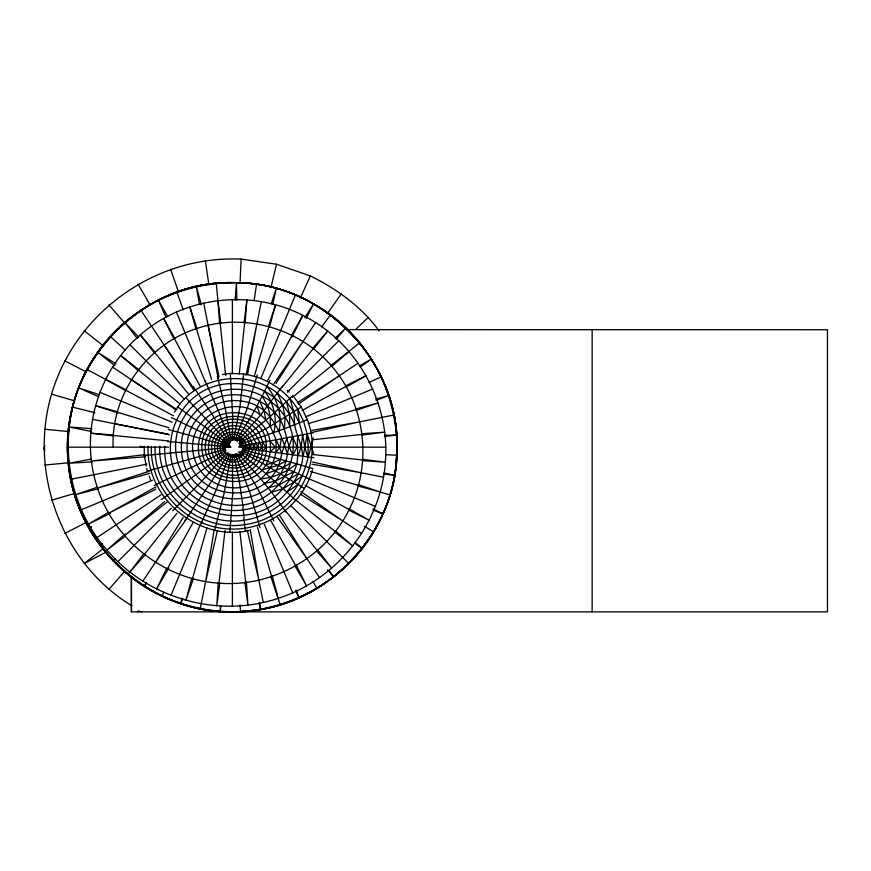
<?xml version="1.0" encoding="UTF-8"?>
<svg xmlns="http://www.w3.org/2000/svg" width="871" height="871" viewBox="0 0 871 871"><rect width="100%" height="100%" fill="white"/><g stroke="black" fill="none" stroke-linecap="round" stroke-linejoin="round"><path stroke-width="1.31" d="M346.168 329.663L827.45 329.728L827.45 611.867L131.434 611.867L131.434 576.58M313.963 457.808L292.994 454.825C284.991 441.651 286.799 423.992 274.648 412.68C265.982 403.273 254.136 397.187 241.517 395.282C212.774 390.959 183.574 413.518 181.462 442.708C177.172 510.21 277.032 520.172 287.452 454.063C279.602 430.165 270.01 403.937 240.766 401.03C215.191 397.187 189.149 417.198 187.254 443.197C182.649 502.959 273.265 511.919 281.736 453.301C278.372 444.068 274.093 435.337 270.304 426.235L270.315 416.501L267.691 406.202L262.258 396.033C233.994 380.42 194.854 392.745 181.277 422.195C166.601 450.928 181.636 489.077 211.599 500.64C279.7 527.946 327.529 431.831 262.258 396.033L269.901 380.192M396.675 456.578C393.714 535.142 327.017 604.975 248.496 610.778M113.132 447.161C110.933 394.89 146.753 344.568 196.421 328.628C243.608 312.33 299.123 327.964 331.426 365.874C365.613 404.525 372.614 463.742 349.14 509.568C325.732 557.44 271.981 587.479 218.98 583.156C164.129 579.694 114.286 540.303 97.53 488.065C79.228 434.444 97.127 371.471 140.285 334.932C184.108 296.423 251.077 288.66 302.825 315.367C356.664 341.9 390.382 402.522 385.341 462.218C381.28 523.798 336.935 579.661 278.23 598.312C218.186 618.639 147.743 598.475 106.981 550.069C59.086 496.165 55.102 410.524 97.715 352.32C143.846 284.294 242.78 262.073 313.56 303.848C385.788 343.087 417.59 439.365 382.957 513.901C350.991 589.623 258.284 630.713 180.711 603.549C102.223 579.161 52.249 490.928 71.672 411.068C87.285 336.837 159.164 279.994 235.072 282.618M222.366 374.552L230.303 373.43L232.666 415.652L232.307 439.801L230.14 441.739L229.236 444.014L229.585 445.996L230.771 447.161L222.758 447.161M220.396 605.987L220.265 611.42L220.929 606.031M396.545 456.578C393.899 535.219 326.908 604.833 248.507 610.876M313.353 432.735L275.606 439.877C278.818 459.714 267.179 479.758 247.625 485.8C228.627 492.257 205.883 483.176 197.075 465.027C174.276 418.222 243.826 382.815 270.304 426.235L301.235 406.964L294.442 397.655M240.026 283.304L241.125 259.133C155.659 255.138 75.723 312.058 51.552 394.128C28.416 472.626 61.493 563.134 131.869 605.781M292.928 395.586L270.315 416.501L242.78 438.842L239.677 444.569L284.458 428.761L285.057 417.351L282.803 405.255L277.424 393.257C246.21 367.671 194.037 376.533 174.461 412.223M297.773 435.794C296.423 447.977 300.136 460.378 293.734 471.755C289.499 481.402 282.901 489.785 274.877 496.568C253.581 513.574 222.007 515.284 199.111 500.422C147.025 468.348 170.466 385.113 231.196 383.61C258.284 382.347 285.046 399.277 294.648 424.798C297.022 438.167 306.026 451.483 301.333 465.179C298.546 475.098 293.364 484.058 286.929 492.05C247.669 540.434 161.451 509.165 164.761 446.246M396.512 456.567C393.997 521.228 348.727 580.87 287.865 602.242C224.097 625.705 147.689 604.561 105.053 551.648C61.482 499.508 55.646 420.453 91.107 362.478C119.294 315.313 171.979 284.011 226.993 282.683M396.751 452.539C402.108 364.851 325.667 283.097 237.761 282.846C325.123 283.108 401.444 363.958 396.74 451.189C401.444 363.838 325.123 283.336 237.772 282.683M218.207 582.841L216.759 605.77L219.808 582.862M185.066 520.466L214.734 476.535L227.309 455.489L227.516 452.506L201.92 480.988L172.665 510.787M245.219 322.749L246.885 299.853L244.054 322.771M235.126 300.103L236.422 282.498L236.847 300.147M230.303 373.43L243.651 374.018L239.95 406.757L233.646 439.855L232.361 437.22C207.995 442.087 236.041 471.832 242.933 448.467L240.048 445.843L238.643 447.161L385.722 447.161M239.296 373.746L244.664 322.477M262.258 396.033L251.316 416.262L237.631 438.407L237.326 441.401L260.44 415.271L282.672 385.897M229.9 532.181L232.699 493.672L232.372 454.52L234.277 457.003L239.405 481.881L242.726 504.625L245.208 531.364C195.757 539.595 145.718 496.688 148.092 446.279M262.541 442.141C262.04 448.717 263.401 455.555 259.003 461.347C254.495 468.729 246.624 473.672 238.121 474.967C222.671 477.428 206.71 465.56 205.393 449.806C203.629 434.128 217.075 419.495 232.677 419.093C241.311 418.788 249.933 422.304 255.802 428.652C261.289 433.812 260.995 442.022 266.363 447.161C267.615 486.214 205.055 489.328 202.05 450.133C197.575 407.236 267.179 404.144 266.363 447.161L262.759 450.862L242.933 448.467L248.866 444.406L275.606 439.877M218.98 583.156L224.99 530.548M279.058 430.797C282.596 415.042 277.12 398.668 266.951 386.506M243.651 374.018C265.72 377.241 286.091 390.154 297.74 409.272L299.286 422.947L302.662 434.847L301.028 447.161L298.263 455.555M254.169 300.288L256.542 284.229M232.448 457.101L231.044 454.346L224.25 492.583L214.702 530.178M262.759 450.862L270.108 451.788C275.846 405.2 203.193 397.318 198.566 444.177C194.287 488.958 264.534 495.795 270.108 451.788L275.323 447.161L269.836 440.889M214.19 529.612L205.654 581.534L217.5 530.243M303.195 456.252L307.158 433.976L303.554 421.216L297.74 409.272M287.452 454.063L288.682 447.161L292.547 436.785L297.087 447.161L292.994 454.825L270.108 451.788M270.304 426.235L239.09 443.383L241.093 437.286C228.104 426.126 211.011 448.837 226.003 457.721C238.676 466.845 254.049 446.529 241.093 437.286M247.636 374.236L256.891 323.925L246.025 375.314M273.581 432.833C277.871 418.428 273.538 402.925 264.697 391.144M281.377 438.842L279.82 447.161L275.933 452.539M200.243 608.698L205.698 581.273M256.836 324.186L261.322 301.638M313.342 437.841C308.976 453.551 305.961 469.948 298.089 484.439C286.624 503.678 266.384 516.797 244.348 520.205C201.31 527.369 157.553 490.133 159.72 446.181M232.938 437.242L232.383 439.877L235.714 439.115L239.536 439.997M248.986 449.196C247.005 468.38 215.224 465.288 217.543 445.843C218.784 426.703 249.28 428.216 249.531 447.161L248.986 449.196L242.857 445.386L240.048 445.843L244.152 440.682M255.508 443.317C251.436 452.343 248.137 464.406 236.139 465.364C226.025 466.976 215.573 459.213 214.702 448.892C213.341 437.351 224.631 427.117 235.965 428.924C247.832 429.632 250.924 441.63 255.682 450.002C252.895 476.796 208.474 472.485 211.707 445.331C212.6 433.257 224.74 424.057 236.596 425.832C249.923 426.888 254.757 440.007 259.177 450.427C255.214 481.456 205.589 476.666 208.594 445.048C209.628 431.167 223.597 420.584 237.228 422.631C251.251 423.72 256.825 436.317 261.975 447.161L259.177 450.427M272.732 304.317L276.314 288.421L271.197 303.892M270.892 287.746L276.543 264.229L241.125 259.133M257.228 374.846L247.255 408.401L234.952 440.16L234.179 437.307L232.361 437.22M191.783 578.148L185.904 600.359L193.384 578.486M269.466 326.973L275.552 304.839L268.29 326.756M182.159 598.323L180.711 603.549L182.67 598.486M192.502 578.605L206.939 527.989M258.992 442.74L257.685 447.161L255.682 450.002M254.43 375.739L268.954 326.581M287.049 437.808L281.736 453.301M151.369 446.867C149.877 489.807 187.624 527.968 230.227 529.024C266.864 530.537 302.596 505.376 312.406 469.872M230.652 456.861L229.759 453.943L216.139 490.035L200.101 525.529M170.977 595.394L199.862 525.67M261.071 377.894L295.411 294.986M242.084 447.161L242.857 445.386C242.073 441.172 238.404 437.841 234.179 437.307M300.364 297.947L310.359 275.933C336.816 288.965 361.585 306.81 379.048 330.806M161.962 596.047L163.694 592.389M166.666 568.328L156.573 588.97L168.876 567.816M291.948 337.099L302.825 315.367L291.404 335.444M306.233 318.405L313.56 303.848L304.85 317.621M267.473 380.703L292.112 335.411M167.286 568.926L193.024 522.654M146.274 582.764L144.259 586.314L146.611 582.982M44.911 450.688L43.55 448.336L44.911 445.985M137.966 611.867L138.576 610.8M227.309 455.489L228.572 453.323L228.921 456.317M183.139 517.472L155.474 562.252L186.154 519.464M237.631 438.407L236.193 440.672L235.954 437.699M275.998 383.392L302.977 341.508L273.93 383.654M142.844 581.153L155.615 562.045M302.825 341.726L315.596 322.608M327.376 313.538L341.356 293.821M154.134 485.528L213.874 456.589L223.738 451.516L225.458 449.153L147.275 471.189L146.785 468.576M321.639 326.81L330.501 314.867M143.824 553.727L129.921 572.007L145.217 554.685M313.56 349.227L327.638 331.089L312.504 348.552M144.336 554.435L176.987 513.161M252.133 443.872L249.531 447.161L252.274 449.588M281.877 387.508L313.212 348.661M127.895 574.479L130.465 571.343M336.195 339.178L345.95 327.866L335.139 338.177M108.897 589.417L124.803 571.126M114.961 558.768L113.088 560.728L115.146 558.953M117.923 561.61L171.282 508.25M287.354 392.19L338.797 340.735M355.793 329.325L368.4 317.262M223.085 449.85L225.208 447.857L144.292 455.533L144.248 446.246M125.195 533.945L106.981 550.069L125.37 536.068M331.666 366.517L348.999 351.459L330.751 365.613M164.608 501.511L124.553 535.654L167.134 501.957M349.249 351.253L359.701 342.673M292.351 397.394L331.426 365.874M103.279 548.556L84.204 563.515L106.578 551.855M240.494 440.606L242.78 438.842M312.852 468.587L296.532 463.797C286.45 472.104 273.853 477.852 260.745 478.81L239.242 454.88L236.259 453.606L257.348 487.945L273.766 520.782M309.281 478.843L302.498 475.697L294.169 481.957L283.195 488.609L271.578 492.257L260.745 478.81M100.089 545.279L102.255 543.667M360.431 366.854L371.536 359.037L359.723 365.733M298.318 404.253L339.211 375.771L297.305 402.783M161.2 499.725L208.18 465.833L224.674 453.051L225.937 450.383L223.738 451.516M244.98 452.038L238.349 451.951L261.659 470.013L286.929 492.05L298.089 484.439L304.404 488.544M97.204 537.483L161.07 494.804M337.872 376.675L358.112 363.153M296.532 463.797L291.404 462.349L283.696 467.4L266.145 473.715M302.498 475.697L298.296 473.802L279.188 484.995L268.083 487.814M222.747 448.097L225.208 446.529L167.417 441.521M91.368 526.89L89.071 528.338L91.499 527.118M108.527 512.366L88.69 523.961L110.682 513.237M346.114 387.105L366.049 375.706L345.384 386.027M291.404 462.349L286.026 460.857L278.382 465.158L261.659 470.013M298.296 473.802L293.734 471.755L274.975 481.26L264.457 483.307M155.844 486.889L108.733 513.248L155.887 489.154M302.215 410.372L346.005 386.419M64.857 533.411L86.425 522.328M286.026 460.857L280.462 459.333L272.982 462.926L265.415 464.885L241.615 452.18M369.054 382.521L381.269 376.74M80.208 510.188L152.49 480.248M305.514 416.861L372.734 389.021M301.235 406.964L307.387 419.637L284.458 428.761M222.736 446.311L225.447 445.233L168.245 429.479M376.098 400.377L388.771 395.488L375.684 399.114M97.498 487.15L75.788 494.663L98.14 488.794M356.326 410.263L378.101 402.957L355.814 409.032M148.876 471.374L97.53 488.065L149.801 473.291M308.16 423.665L356.348 409.555M51.552 500.194L74.83 493.367M245.208 531.364L248.932 530.472M311.121 432.593L359.788 421.814L310.707 430.612M71.531 479.148L146.872 464.167M359.538 421.869L393.921 415.021M223.063 444.558L225.916 443.992L171.304 417.547M91.248 459.115L68.82 463.263L91.891 461.891M242.857 445.386L248.866 444.406M245.546 450.459L242.214 451.004L293.734 471.755M361.857 435.097L384.634 432.158L361.585 433.758M384.514 436.534L396.643 435.043L384.427 435.348M145.054 454.662L91.433 461.042L145.588 456.774M313.734 439.67L362.009 434.389M44.78 465.049L68.929 462.751M240.548 453.639L244.218 453.53M226.993 282.814C134.961 282.944 57.225 372.146 68.461 463.307C75.167 549.928 159.262 620.609 245.818 611.039C158.478 620.762 73.131 548.349 68.493 460.596M223.695 442.882L226.591 442.849L177.63 406.888M168.571 447.161L67.677 447.161L68.33 457.906M43.55 448.336L44.78 448.336M232.372 282.65C148.756 280.614 72.707 351.655 68.123 435.043C59.511 524.168 134.787 609.297 224.293 611.671C313.604 618.083 396.86 540.739 397.034 451.2C401.041 363.893 325.34 283.227 237.761 282.781M386.082 454.706L396.893 455.239M362.423 460.672L385.341 462.218L362.423 459.278M91.934 428.706L68.907 426.997L91.368 431.45M113.611 434.977L90.726 433.203L113.655 435.935M44.78 429.261L68.929 431.57M113.35 435.435L168.691 440.955M224.021 446.485L230.771 447.161L222.769 445.549M312.798 454.531L362.717 459.997M383.882 473.987L394.661 475.316L384.057 472.942M239.242 454.88L242.867 455.381M312.058 464.221L361.182 472.779L312.482 462.011M168.147 434.106L114.722 423.752L169.41 434.781M222.911 444.711L229.585 445.996L224.01 442.239M92.435 419.321L114.983 423.807M360.932 472.724L383.469 477.21M242.661 449.763L280.462 459.333M72.609 407.138L94.906 412.723M357.97 485.996L380.137 491.984L358.242 484.614M117.596 411.82L95.494 405.636L117.443 412.789M310.457 471.472L358.395 485.387M51.552 394.128L74.83 400.943M117.247 412.233L168.898 427.759M223.128 444.058L229.585 445.996L223.607 442.784M379.647 491.832L389.99 494.968M241.191 456.959L235.028 454.139L249.509 491.277L260.113 527.804M99.338 394.705L78.706 387.878L98.575 396.675M139.632 611.159L141.744 611.867M276.543 264.229L310.359 275.933M372.821 509.992L382.957 513.901L373.256 509.023M140.111 446.181L142.539 447.161M99.893 392.277L172.12 422.195M223.335 443.415L229.585 445.996M308.138 478.538L375.368 506.389M348.596 510.101L369.184 520.281L349.151 508.773M126.077 389.762L105.598 379.397L125.718 390.709M64.857 360.899L86.425 371.993M87.122 369.511L106.197 379.712M125.642 390.11L173.427 415.805M305.133 485.365L349.14 509.568M265.415 464.885L298.089 484.439M364.372 526.269L373.659 531.833M193.362 386.746L211.403 413.235L227.222 438.886L229.694 440.399L217.979 409.762L204.925 380.573M300.571 494.293L342.749 520.912L300.833 491.44M116.072 363.947L97.715 352.32L114.852 365.678M176.933 409.62L131.456 379.723L176.062 409.849M224.685 441.02L229.236 444.014L226.275 439.517M112.555 367.094L131.673 379.865M342.543 520.76L361.65 533.531M354.453 543.014L362.227 548.49L355.03 542.285M334.627 532.029L352.842 546.019L335.444 530.809M138.772 369.663L120.71 355.51L138.228 370.545M84.204 330.795L103.279 345.754M296.271 500.444L335.27 531.593M138.271 369.925L180.101 403.992M225.056 440.606L229.236 444.014L225.807 439.811M110.334 336.544L125.37 350.175M228.823 438.037L230.978 439.986L225.077 407.465L217.412 376.49M236.052 456.589L233.711 454.444L234.277 457.003M286.929 492.05L295.846 500.542M277.424 393.257L286.505 401.781L293.843 411.798L299.286 422.947M287.332 390.295L289.194 392.059M129.975 344.753L184.293 399.07M225.415 440.193L229.236 444.014M290.413 505.191L348.846 563.624M185.784 397.535L225.807 439.997L228.518 441.031L227.222 438.886M138.837 337.197L124.793 322.444L137.335 338.492M316.543 550.897L331.688 568.164L317.61 549.841M108.897 304.894L124.803 323.185M155.245 352.33L140.285 334.932L154.526 353.114M327.507 569.808L333.713 577.005L329.02 570.342M154.7 352.505L188.963 394.574M285.917 511.364L317.273 550.592M271.578 492.257L286.374 512.42M230.554 437.471L232.307 439.801L231.828 437.242M277.239 516.939L306.919 558.714L279.558 515.371M193.732 388.39L164.151 345.047L193.732 390.034M227.864 438.407L230.14 441.739L229.639 439.093M140.873 310.207L164.303 345.264M306.026 557.375L319.548 577.615M312.885 581.469L317.055 588.437M138.043 284.142L150.204 305.1M295.008 565.954L306.505 585.845L296.282 565.116M167.689 316.587L158.326 300.038L166.034 317.414M174.908 338.481L163.606 318.503L174.015 339.113M270.979 520.934L295.792 565.802M174.32 338.547L199.982 385.984M228.213 438.178L230.14 441.739L229.356 439.136M295.465 590.462L299.123 597.735L296.194 590.135M259.667 401.063L264.109 410.742L265.884 420.312M176.41 312.047L205.295 381.77M228.583 437.993L230.14 441.739M264.327 524.298L292.689 592.77M256.945 406.169L260.44 415.271M149.181 476.143L150.596 479.867M176.889 292.079L183.269 309.902M170.596 269.27L178.566 292.144M270.827 576.569L280.19 604.779M313.843 454.368L307.158 433.976L308.247 447.161L307.724 456.905L304.763 447.161L302.662 434.847M197.02 328.672L189.824 306.875L195.997 329.129M289.891 398.537L293.843 411.798L294.648 424.798M196.421 328.628L211.533 379.331M257.37 526.999L271.632 576.569M307.387 419.637C324.676 465.92 294.093 517.995 244.718 524.647C199.383 532.181 153.252 493.182 155.114 446.888M201.353 304.774L196.291 286.45L199.317 303.848M272.264 575.992L278.23 598.312M286.505 401.781L289.608 414.509L289.673 426.746M247.277 530.199L258.829 580.14L250.26 529.59M259.057 602.819L260.538 609.439L259.7 602.699M219.013 376.675L208.147 325.319L218.142 378.243M203.705 303.032L208.191 325.58M258.785 579.89L263.271 602.427M144.292 455.533L146.284 465.974M205.382 260.832L208.877 284.795M244.893 582.296L247.93 605.062L246.439 582.002M220.766 323.337L217.946 300.56L219.644 323.587M239.884 531.506L245.709 582.449M220.167 323.174L225.643 375.488M216.237 283.249L217.957 300.735M240.135 604.91L240.461 611.671M239.144 436.044L239.166 439.376M131.369 576.765L131.434 611.867M592.149 329.728L592.149 611.867M232.383 299.493L232.383 373.615M232.383 532.072L232.383 606.183"/></g></svg>
